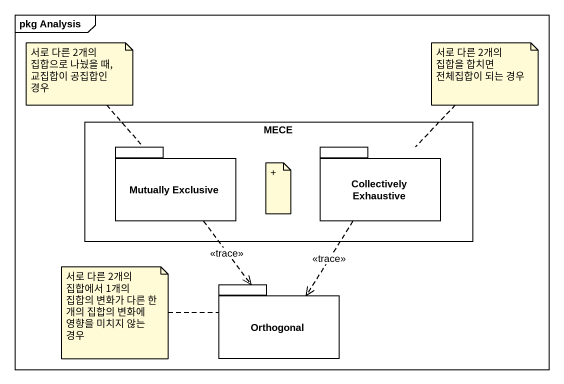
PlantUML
@startuml
mainframe pkg Analysis
rectangle MECE {
  package "Mutually Exclusive" as Mutually_Exclusive {
  }
  package "Collectively Exhaustive" as Collectively_Exhaustive {
  }
}
package Orthogonal {
}
Mutually_Exclusive ..> Orthogonal : <<trace>>
Collectively_Exhaustive ..> Orthogonal : <<trace>>
note top of Mutually_Exclusive : 서로 다른 2개의 집합으로 나눴을 때, 교집합이 공집합인 경우
note top of Collectively_Exhaustive : 서로 다른 2개의 집합을 합치면 전체집합이 되는 경우
note as N3
  +
end note
note left of Orthogonal : 서로 다른 2개의 집합에서 1개의 집합의 변화가 다른 한 개의 집합의 변화에 영향을 미치지 않는 경우
@enduml
